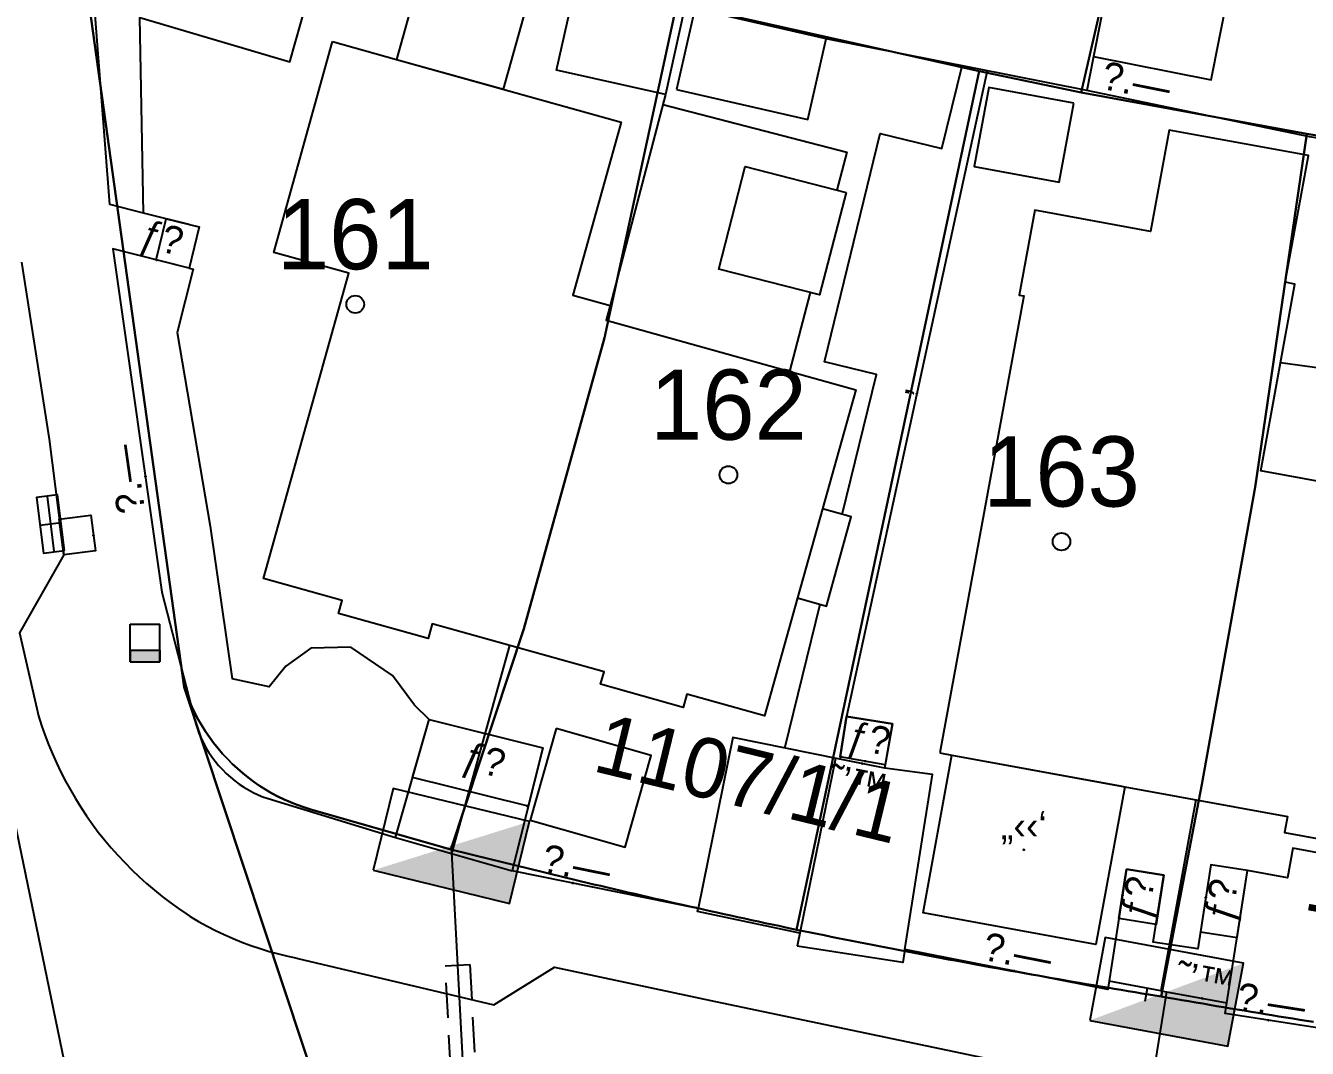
# Model space of a CAD drawing. Header units: metres. Extents: x 218299 to 220222, y 572714 to 574340.
# Drawn here: x 218782.01 to 218818.5, y 573361.94 to 573391.07 of the extents above; entities that cross this region are included whole.
import ezdxf
from ezdxf.enums import TextEntityAlignment as Align

# ---------------------------------------------------------------- set-up
doc = ezdxf.new("R2010")
doc.units = ezdxf.units.M
doc.header["$MEASUREMENT"] = 0
doc.linetypes.add('DASH15', pattern=[1.5, 1, -0.5])
for name, color, linetype in [('1602', 44, 'Continuous'), ('1603', 44, 'Continuous'), ('6151', 102, 'CABLEUNDEXIST03'), ('6261', 7, 'Continuous'), ('6701', 7, 'DASH15'), ('A_POINTS', 2, 'Continuous'), ('M2200', 253, 'Continuous'), ('M2207', 253, 'Continuous'), ('M2401', 7, 'Continuous'), ('M2404', 7, 'Continuous'), ('M2407', 253, 'Continuous'), ('M2408', 253, 'Continuous'), ('M2412', 253, 'Continuous'), ('M2420', 253, 'Continuous'), ('M2601', 253, 'Continuous'), ('M2602', 253, 'Continuous'), ('M2605', 253, 'Continuous'), ('M2612', 253, 'Continuous'), ('M4903', 253, 'Continuous'), ('M5235', 253, 'Continuous'), ('M5250', 253, 'Continuous')]:
    doc.layers.add(name, color=color, linetype=linetype)
doc.styles.add('HEBTXT', font='HEBTXT')
doc.styles.add('MAVAT_HEBTXT', font='HEBTXT')
doc.linetypes.add('CABLEUNDEXIST03', pattern='A,3.5,[222,elecad.shx,S=0.01,R=0,X=0,Y=0],1.5', length=5)

# ---------------------------------------------------------------- blocks, each defined once
blk = doc.blocks.new('6261')
blk.add_lwpolyline([(-2, -1.2), (2, -1.2), (2, 1.2), (-2, 1.2)], close=True)
at = {"color": 0}
blk.add_solid([(2, 1.2), (-2, -1.2), (2, -1.2)], dxfattribs=at)
at = {"color": 0, "style": 'HEBTXT'}
blk.add_attdef('PIL_NAME', (2.689, 2.418), '', height=1.7, dxfattribs=at)
at = {"style": 'HEBTXT'}
blk.add_attdef('CAMUT_MONIM', (2.489, 0.218), '', height=1.7, dxfattribs=at)
at = {"color": 0, "style": 'HEBTXT', "flags": 1}
for tag, p in [('TYPE', (2.585, -1.773)), ('MAP_TYPE', (2.689, -3.782))]:
    blk.add_attdef(tag, p, '', height=1.7, dxfattribs=at)
blk = doc.blocks.new('1603')
at = {"layer": 'A_POINTS'}
blk.add_circle((0, 0), 0.25, dxfattribs=at)
at = {"color": 0, "style": 'HEBTXT'}
blk.add_attdef('PARCEL_NUM', text='', height=2, dxfattribs=at).set_placement((0, 1), align=Align.CENTER)
at = {"color": 0, "style": 'HEBTXT', "flags": 1}
blk.add_attdef('LOT_NUM', text='', height=2, dxfattribs=at).set_placement((0, -2.5), align=Align.CENTER)
blk = doc.blocks.new('M2601')
blk.add_circle((0, 0), 0.025)
at = {"style": 'MAVAT_HEBTXT'}
blk.add_attdef('NAME', text='', height=0.8, dxfattribs=at).set_placement((0, 1.592), align=Align.MIDDLE)
blk = doc.blocks.new('M2605')
blk.add_circle((0, 0), 0.025)
at = {"style": 'MAVAT_HEBTXT'}
blk.add_attdef('NAME', text='', height=0.8, dxfattribs=at).set_placement((0, 1.592), align=Align.MIDDLE)
blk = doc.blocks.new('M2612')
blk.add_circle((0, 0), 0.025)
at = {"style": 'MAVAT_HEBTXT'}
blk.add_attdef('NAME', text='', height=0.8, dxfattribs=at).set_placement((0, 1.592), align=Align.MIDDLE)
blk = doc.blocks.new('M2207')
blk.add_circle((0, 0), 0.025)
at = {"style": 'MAVAT_HEBTXT'}
blk.add_attdef('NAME', text='', height=0.8, dxfattribs=at).set_placement((0, 1.592), align=Align.MIDDLE)
blk = doc.blocks.new('M2412')
blk.add_circle((0, 0), 0.025)
at = {"style": 'MAVAT_HEBTXT'}
blk.add_attdef('NAME', text='', height=0.8, dxfattribs=at).set_placement((0, 1.592), align=Align.MIDDLE)
blk = doc.blocks.new('M5250')
blk.add_circle((0, 0), 0.025)
at = {"style": 'MAVAT_HEBTXT'}
blk.add_attdef('NAME', text='', height=0.8, dxfattribs=at).set_placement((0, 1.25), align=Align.MIDDLE)
blk = doc.blocks.new('M4903')
blk.add_lwpolyline([(-1.602, -0.586), (1.602, -0.586), (1.602, 0.625), (-1.602, 0.625)], close=True)
for points in [[(-1.57, 0), (1.57, 0)], [(0, 0.625), (0, -0.586)]]:
    blk.add_lwpolyline(points)
at = {"style": 'MAVAT_HEBTXT', "flags": 1}
for tag, p in [('MARK', (0, 1.875)), ('IL', (0, -6.973))]:
    blk.add_attdef(tag, text='', height=0.8, dxfattribs=at).set_placement(p, align=Align.MIDDLE)
at = {"style": 'MAVAT_HEBTXT'}
for tag, p in [('HEIGHT', (0, -1.837)), ('NAME', (0, -4.405))]:
    blk.add_attdef(tag, text='', height=0.8, dxfattribs=at).set_placement(p, align=Align.MIDDLE)
blk = doc.blocks.new('*U89')
at = {"linetype": 'Continuous'}
for p, q in [((-0.845, 0), (-0.845, -0.663)), ((0.845, 0), (0.845, -0.663))]:
    blk.add_line(p, q, dxfattribs=at)
blk.add_solid([(-0.845, 0), (-0.845, -0.663), (0.845, -0.663)], dxfattribs=at)
at = {"linetype": 'Continuous', "extrusion": (0, 0, -1)}
blk.add_solid([(0.845, 0), (-0.845, 0), (-0.845, -0.663)], dxfattribs=at)
blk = doc.blocks.new('M5235')
for points in [[(-0.845, 1.471), (0.845, 1.471)], [(-0.845, -0.663), (-0.845, 1.471)], [(0.845, -0.663), (0.845, 1.471)], [(-0.845, 0), (0.845, 0)], [(-0.845, -0.663), (0.845, -0.663)]]:
    blk.add_lwpolyline(points)
at = {"linetype": 'Continuous'}
blk.add_blockref('*U89', (0, 0), dxfattribs=at)
at = {"style": 'MAVAT_HEBTXT', "flags": 1}
for tag, p in [('MARK', (0, 2.721)), ('HEIGHT', (0, -1.915)), ('NAME', (0, -4.483))]:
    blk.add_attdef(tag, text='', height=0.8, dxfattribs=at).set_placement(p, align=Align.MIDDLE)
blk = doc.blocks.new('111')
at = {"layer": 'M2200'}
for points in [[(218808.779, 573409.239, 571.708), (218806.914, 573399.804, 571.633), (218814.035, 573398.396, 572.308), (218812.412, 573390.185, 572.233), (218815.764, 573389.522, 572.158), (218816.239, 573391.925, 572.233), (218819.985, 573391.185, 572.158), (218821.312, 573397.897, 571.895), (218823.009, 573406.482, 571.558), (218823.009, 573406.482, 571.558), (218820.76, 573406.927, 571.633), (218820.76, 573406.927, 571.633), (218820.852, 573407.395, 571.633), (218820.852, 573407.395, 571.633), (218818.223, 573407.915, 571.633), (218818.223, 573407.915, 571.633), (218818.119, 573407.385, 571.633), (218818.119, 573407.385, 571.633), (218813.301, 573408.337, 571.633), (218813.386, 573408.766, 571.633), (218810.988, 573409.24, 571.633), (218810.904, 573408.818, 571.633)], [(218790.748, 573390.613, 570.958), (218792.565, 573390.106, 571.158), (218798.961, 573388.32, 571.858), (218797.585, 573383.393, 570.883), (218798.654, 573383.094, 570.808), (218798.538, 573382.679, 570.958), (218805.641, 573380.696, 569.758), (218804.694, 573377.305, 569.758), (218803.986, 573374.77, 569.758), (218803.049, 573371.414, 569.758), (218800.838, 573372.032, 569.758), (218800.732, 573371.654, 569.608), (218798.376, 573372.312, 569.608), (218798.475, 573372.665, 569.608), (218793.581, 573374.031, 569.833), (218793.465, 573373.616, 569.833), (218790.917, 573374.327, 569.833), (218791.021, 573374.701, 569.833), (218788.779, 573375.327, 569.833), (218791.205, 573384.015, 571.033), (218789.072, 573384.611, 571.033)], [(218808.039, 573370.357, 570.133), (218808.383, 573370.294, 570.128), (218813.171, 573369.415, 570.056), (218813.303, 573369.391, 570.054), (218817.938, 573368.541, 569.983), (218817.854, 573368.087, 569.983), (218820.237, 573367.65, 569.983), (218820.315, 573368.075, 569.983), (218822.337, 573367.704, 569.983), (218824.066, 573377.13, 569.833), (218817.176, 573378.394, 574.783), (218818.151, 573383.708, 575.233), (218817.87, 573383.76, 575.233), (218818.532, 573387.367, 573.883), (218814.571, 573388.094, 573.958), (218814.041, 573385.209, 574.783), (218810.744, 573385.814, 574.708), (218810.3, 573383.393, 574.633), (218810.426, 573383.37, 574.633)]]:
    blk.add_polyline3d(points, close=True, dxfattribs=at)
at = {"layer": 'M2207'}
for points in [[(218792.565, 573390.106, 569.983), (218795.61, 573389.256, 569.983), (218796.332, 573391.843, 569.983), (218793.288, 573392.693, 569.983), (218792.565, 573390.106, 569.983)], [(218797.66, 573392.21, 569.908), (218800.76, 573391.52, 569.908), (218800.224, 573389.111, 569.683), (218797.124, 573389.802, 569.683), (218797.66, 573392.21, 569.908)], [(218800.542, 573389.247, 569.983), (218804.279, 573388.398, 569.983), (218804.802, 573390.697, 569.983), (218801.064, 573391.546, 569.983), (218800.542, 573389.247, 569.983)], [(218811.852, 573388.856, 570.508), (218809.431, 573389.302, 570.508), (218809.017, 573387.056, 570.358), (218811.438, 573386.61, 570.358), (218811.852, 573388.856, 570.508)], [(218805.367, 573386.32, 569.383), (218804.615, 573383.398, 569.383), (218801.746, 573384.137, 569.233), (218802.497, 573387.058, 569.233), (218805.367, 573386.32, 569.383)], [(218803.986, 573374.77, 569.833), (218804.808, 573374.54, 569.533), (218805.516, 573377.076, 569.533), (218804.694, 573377.305, 569.833), (218803.986, 573374.77, 569.833)], [(218797.116, 573371.047, 569.083), (218796.375, 573368.438, 569.083), (218799.076, 573367.671, 569.083), (218799.817, 573370.28, 569.083), (218797.116, 573371.047, 569.083)], [(218808.383, 573370.294, 570.128), (218813.303, 573369.391, 570.054), (218812.48, 573364.903, 569.904), (218807.56, 573365.803, 569.978), (218808.383, 573370.294, 570.128)]]:
    blk.add_polyline3d(points, close=True, dxfattribs=at)
at = {"layer": 'M2401'}
blk.add_polyline3d([(218781.886, 573384.33, 566.523), (218782.673, 573379.292, 566.343), (218783.095, 573375.999, 566.193), (218781.83, 573373.777, 565.968), (218782.371, 573371.415, 565.893), (218782.459, 573371.141, 565.885), (218782.554, 573370.869, 565.877), (218782.656, 573370.599, 565.868), (218782.766, 573370.333, 565.86), (218782.884, 573370.07, 565.851), (218783.008, 573369.811, 565.842), (218783.14, 573369.554, 565.834), (218783.279, 573369.302, 565.825), (218783.425, 573369.054, 565.816), (218783.577, 573368.809, 565.807), (218783.737, 573368.569, 565.798), (218783.903, 573368.334, 565.789), (218784.075, 573368.103, 565.78), (218784.254, 573367.877, 565.771), (218784.439, 573367.657, 565.762), (218784.63, 573367.441, 565.753), (218784.827, 573367.231, 565.744), (218785.029, 573367.026, 565.735), (218785.238, 573366.827, 565.726), (218785.452, 573366.634, 565.717), (218785.671, 573366.447, 565.707), (218785.895, 573366.266, 565.698), (218786.124, 573366.092, 565.689), (218786.358, 573365.924, 565.681), (218786.596, 573365.762, 565.672), (218786.695, 573365.698, 565.668), (218786.931, 573365.558, 565.668), (218787.171, 573365.426, 565.668), (218787.414, 573365.301, 565.668), (218787.662, 573365.183, 565.668), (218787.912, 573365.072, 565.668), (218788.166, 573364.969, 565.668), (218788.423, 573364.873, 565.668), (218788.682, 573364.785, 565.668), (218788.944, 573364.704, 565.668), (218789.208, 573364.631, 565.668), (218789.474, 573364.565, 565.668), (218789.741, 573364.508, 565.668), (218789.757, 573364.505, 565.668), (218795.339, 573363.18, 565.743), (218797.066, 573364.25, 565.893), (218801.649, 573363.281, 565.893), (218809.609, 573361.606, 566.043)], dxfattribs=at)
at = {"layer": 'M2404'}
blk.add_polyline3d([(218781.886, 573384.33, 566.523), (218782.673, 573379.292, 566.343), (218783.095, 573375.999, 566.193), (218781.83, 573373.777, 565.968), (218782.371, 573371.415, 565.893), (218782.459, 573371.141, 565.885), (218782.554, 573370.869, 565.877), (218782.656, 573370.599, 565.868), (218782.766, 573370.333, 565.86), (218782.884, 573370.07, 565.851), (218783.008, 573369.811, 565.842), (218783.14, 573369.554, 565.834), (218783.279, 573369.302, 565.825), (218783.425, 573369.054, 565.816), (218783.577, 573368.809, 565.807), (218783.737, 573368.569, 565.798), (218783.903, 573368.334, 565.789), (218784.075, 573368.103, 565.78), (218784.254, 573367.877, 565.771), (218784.439, 573367.657, 565.762), (218784.63, 573367.441, 565.753), (218784.827, 573367.231, 565.744), (218785.029, 573367.026, 565.735), (218785.238, 573366.827, 565.726), (218785.452, 573366.634, 565.717), (218785.671, 573366.447, 565.707), (218785.895, 573366.266, 565.698), (218786.124, 573366.092, 565.689), (218786.358, 573365.924, 565.681), (218786.596, 573365.762, 565.672), (218786.695, 573365.698, 565.668), (218786.931, 573365.558, 565.668), (218787.171, 573365.426, 565.668), (218787.414, 573365.301, 565.668), (218787.662, 573365.183, 565.668), (218787.912, 573365.072, 565.668), (218788.166, 573364.969, 565.668), (218788.423, 573364.873, 565.668), (218788.682, 573364.785, 565.668), (218788.944, 573364.704, 565.668), (218789.208, 573364.631, 565.668), (218789.474, 573364.565, 565.668), (218789.741, 573364.508, 565.668), (218789.757, 573364.505, 565.668), (218795.339, 573363.18, 565.743), (218797.066, 573364.25, 565.893), (218801.649, 573363.281, 565.893), (218809.609, 573361.606, 566.043)], dxfattribs=at)
at = {"layer": 'M2407'}
for points in [[(218785.365, 573385.732, 567.273), (218785.262, 573391.3, 567.243), (218789.526, 573390.038, 567.213), (218790.337, 573392.895, 567.213), (218788.739, 573393.343, 567.183)], [(218805.255, 573377.149, 567.274), (218806.231, 573381.136, 567.274), (218804.751, 573381.498, 567.274), (218806.34, 573387.995, 567.424), (218808.096, 573387.566, 567.424), (218808.673, 573389.925, 567.424)], [(218800.149, 573388.827, 567.432), (218805.388, 573387.461, 567.573), (218805.108, 573386.386, 567.547)], [(218786.658, 573384.166, 567.348), (218786.774, 573384.137, 567.348), (218786.323, 573382.331, 567.423), (218787.262, 573376.811, 567.423), (218787.887, 573372.466, 567.348)], [(218804.346, 573383.467, 567.477), (218803.76, 573381.221, 567.423)], [(218826.946, 573380.201, 567.485), (218817.739, 573381.461, 567.485)], [(218803.627, 573370.493, 567.274), (218804.63, 573374.59, 567.274)], [(218793.492, 573371.308, 567.123), (218793.083, 573371.713, 567.211), (218792.453, 573372.562, 567.286), (218791.266, 573373.369, 567.286), (218790.13, 573373.336, 567.286), (218789.418, 573372.83, 567.286), (218788.942, 573372.238, 567.286), (218787.887, 573372.466, 567.348)], [(218819.689, 573367.75, 567.33), (218819.618, 573367.362, 567.33), (218818.092, 573367.642, 567.33), (218817.938, 573366.801, 567.33), (218816.802, 573367.009, 567.255)]]:
    blk.add_polyline3d(points, dxfattribs=at)
at = {"layer": 'M2408'}
for points in [[(218804.051, 573365.22, 566.13), (218801.136, 573365.842, 566.13), (218801.154, 573365.926, 566.13)], [(218807.043, 573364.755, 566.205), (218806.984, 573364.383, 566.205), (218803.978, 573364.857, 566.13)]]:
    blk.add_polyline3d(points, dxfattribs=at)
at = {"layer": 'M2412'}
for points in [[(218786.95, 573385.336, 567.273), (218786.658, 573384.166, 567.348), (218785.718, 573384.401, 566.823), (218786.01, 573385.571, 566.823)], [(218793.492, 573371.308, 567.123), (218796.73, 573370.5, 567.123), (218796.314, 573368.837, 566.148), (218793.022, 573369.659, 566.148), (218793.492, 573371.308, 567.123)], [(218805.377, 573371.392, 567.405), (218806.693, 573371.187, 567.405), (218806.485, 573370.021, 566.43), (218805.199, 573370.248, 566.43)], [(218815.46, 573365.258, 566.355), (218816.504, 573365.095, 566.355), (218816.802, 573367.009, 567.255), (218815.758, 573367.172, 567.255), (218815.46, 573365.258, 566.355)], [(218813.353, 573367.042, 567.255), (218814.414, 573366.877, 567.255), (218814.195, 573365.471, 566.28), (218813.134, 573365.636, 566.28), (218813.353, 573367.042, 567.255)]]:
    blk.add_polyline3d(points, close=True, dxfattribs=at)
at = {"layer": 'M2420', "linetype": 'Continuous', "lineweight": -3}
blk.add_lwpolyline([(218783.174, 573361.274), (218779.13, 573380.822), (218778.092, 573390.164), (218778.092, 573404.005), (218778.789, 573430.643)], dxfattribs=at)
at = {"layer": 'M2601'}
blk.add_polyline3d([(218809.389, 573389.782, 568.848), (218805.377, 573371.392, 569.298)], dxfattribs=at)
at = {"layer": 'M2602'}
for points in [[(218800.224, 573389.111, 569.448), (218798.654, 573383.094, 569.448)], [(218795.784, 573373.416, 568.661), (218794.129, 573367.492, 568.757)], [(218805.063, 573370.201, 566.637), (218803.978, 573364.857, 566.43)], [(218815.325, 573369.02, 568.68), (218814.327, 573363.582, 568.68), (218812.856, 573363.852, 568.68)], [(218792.534, 573367.946, 567.874), (218795.856, 573367.002, 567.874)], [(218813.881, 573363.29, 567.555), (218813.947, 573363.652, 567.555)], [(218814.327, 573363.582, 567.555), (218814.805, 573363.494, 567.555)]]:
    blk.add_polyline3d(points, dxfattribs=at)
at = {"layer": 'M2605'}
for points in [[(218786.665, 573385.407, 567.273), (218785.365, 573385.732, 567.273), (218784.402, 573385.972, 567.273), (218783.895, 573392.609, 567.243)], [(218812.22, 573389.217, 568.548), (218804.802, 573390.697, 568.698)], [(218812.412, 573390.185, 569.13), (218812.22, 573389.217, 569.124)], [(218878.25, 573385.197, 568.38), (218869.474, 573384.502, 568.53), (218865.193, 573384.38, 568.68), (218855.539, 573384.417, 568.68), (218846.901, 573384.662, 568.755), (218844.413, 573384.891, 568.68), (218832.885, 573385.794, 568.68), (218826.237, 573386.621, 568.68), (218818.561, 573387.904, 568.98), (218812.22, 573389.217, 569.125)], [(218786.665, 573385.407, 567.273), (218786.95, 573385.336, 567.273), (218786.658, 573384.166, 567.348), (218784.49, 573384.708, 567.348), (218785.887, 573374.93, 567.348), (218786.803, 573371.363, 567.348), (218786.841, 573371.215, 567.31), (218786.886, 573371.068, 567.274), (218786.939, 573370.923, 567.24), (218786.998, 573370.781, 567.209), (218787.066, 573370.642, 567.179), (218787.14, 573370.505, 567.152), (218787.221, 573370.372, 567.128), (218787.308, 573370.243, 567.106), (218787.402, 573370.118, 567.086), (218787.502, 573369.997, 567.069), (218787.608, 573369.881, 567.055), (218787.719, 573369.77, 567.043), (218787.836, 573369.664, 567.034), (218787.958, 573369.565, 567.028), (218788.084, 573369.47, 567.024), (218788.215, 573369.383, 567.023), (218788.35, 573369.301, 567.025), (218788.489, 573369.226, 567.03), (218788.631, 573369.158, 567.037), (218788.775, 573369.096, 567.047), (218788.784, 573369.093, 567.048), (218792.534, 573367.946, 567.048), (218793.492, 573371.308, 567.123), (218796.73, 573370.5, 567.123)], [(218813.353, 573367.042, 567.705), (218812.82, 573363.617, 567.705), (218807.043, 573364.755, 567.705), (218807.831, 573369.746, 567.555), (218806.469, 573369.926, 567.555), (218806.693, 573371.187, 567.405), (218805.377, 573371.392, 567.405), (218805.187, 573370.176, 567.274)], [(218805.187, 573370.176, 567.274), (218802.143, 573370.794, 567.274), (218801.154, 573365.926, 567.124), (218795.856, 573367.002, 567.274)], [(218796.73, 573370.5, 567.151), (218795.856, 573367.002, 567.274)], [(218826.262, 573366.353, 567.405), (218822.174, 573366.989, 567.405), (218821.414, 573362.114, 567.255), (218816.167, 573362.932, 567.255), (218816.802, 573367.009, 567.255), (218815.758, 573367.172, 567.255), (218815.385, 573364.772, 567.255), (218814.117, 573364.97, 567.255), (218814.414, 573366.877, 567.255), (218813.353, 573367.042, 567.255)]]:
    blk.add_polyline3d(points, dxfattribs=at)
at = {"layer": 'M2612'}
for points in [[(218806.469, 573369.926, 568.305), (218805.187, 573370.176, 568.305)], [(218814.805, 573363.494, 567.555), (218816.214, 573363.236, 567.555)]]:
    blk.add_polyline3d(points, dxfattribs=at)
at = {"layer": 'M5250'}
blk.add_polyline3d([(218782.965, 573377.015, 566.239), (218783.866, 573377.131, 566.239), (218783.996, 573376.114, 566.239), (218783.095, 573375.999, 566.193), (218782.965, 573377.015, 566.239)], dxfattribs=at)
at = {"layer": 'M2207'}
ref = blk.add_blockref('M2207', (218810.431, 573367.598), dxfattribs=dict(at, xscale=0.5, yscale=0.5, zscale=0.5))
ref.add_attrib('NAME', '„‹‹‘', dxfattribs={"layer": '0', "height": 0.8, "style": 'MAVAT_HEBTXT'}).set_placement((218810.431, 573368.223), align=Align.MIDDLE)
at = {"layer": 'M2412'}
ref = blk.add_blockref('M2412', (218785.733, 573384.397), dxfattribs=dict(at, xscale=0.5, yscale=0.5, zscale=0.5))
ref.add_attrib('NAME', 'ƒ\x8e', dxfattribs={"layer": '0', "height": 0.8, "rotation": 345.9846, "style": 'MAVAT_HEBTXT'}).set_placement((218785.866, 573384.931), align=Align.MIDDLE)
ref = blk.add_blockref('M2412', (218805.913, 573370.122), dxfattribs=dict(at, xscale=0.5, yscale=0.5, zscale=0.5))
ref.add_attrib('NAME', 'ƒ\x8e', dxfattribs={"layer": '0', "height": 0.8, "rotation": 350.0136, "style": 'MAVAT_HEBTXT'}).set_placement((218806.008, 573370.664), align=Align.MIDDLE)
ref = blk.add_blockref('M2412', (218796.287, 573368.844), dxfattribs=dict(at, xscale=0.5, yscale=0.5, zscale=0.5))
ref.add_attrib('NAME', 'ƒ\x8e', dxfattribs={"layer": '0', "height": 0.8, "rotation": 345.9846, "style": 'MAVAT_HEBTXT'}).set_placement((218795.036, 573370.059), align=Align.MIDDLE)
ref = blk.add_blockref('M2412', (218813.239, 573366.306), dxfattribs=dict(at, xscale=0.5, yscale=0.5, zscale=0.5))
ref.add_attrib('NAME', 'ƒ\x8e', dxfattribs={"layer": '0', "height": 0.8, "rotation": 81.1474, "style": 'MAVAT_HEBTXT'}).set_placement((218813.782, 573366.222), align=Align.MIDDLE)
ref = blk.add_blockref('M2412', (218815.612, 573366.236), dxfattribs=dict(at, xscale=0.5, yscale=0.5, zscale=0.5))
ref.add_attrib('NAME', 'ƒ\x8e', dxfattribs={"layer": '0', "height": 0.8, "rotation": 81.1474, "style": 'MAVAT_HEBTXT'}).set_placement((218816.156, 573366.151), align=Align.MIDDLE)
at = {"layer": 'M2601'}
ref = blk.add_blockref('M2601', (218807.383, 573380.587), dxfattribs=dict(at, xscale=0.5, yscale=0.5, zscale=0.5))
ref.add_attrib('NAME', '‚', dxfattribs={"layer": '0', "height": 0.8, "rotation": 77.6932, "style": 'MAVAT_HEBTXT'}).set_placement((218806.845, 573380.704), align=Align.MIDDLE)
at = {"layer": 'M2605'}
ref = blk.add_blockref('M2605', (218813.532, 573388.945), dxfattribs=dict(at, xscale=0.5, yscale=0.5, zscale=0.5))
ref.add_attrib('NAME', '\x9a.—', dxfattribs={"layer": '0', "height": 0.8, "rotation": 348.7199, "style": 'MAVAT_HEBTXT'}).set_placement((218813.64, 573389.485), align=Align.MIDDLE)
ref = blk.add_blockref('M2605', (218785.416, 573378.226), dxfattribs=dict(at, xscale=0.5, yscale=0.5, zscale=0.5))
ref.add_attrib('NAME', '\x9a.—', dxfattribs={"layer": '0', "height": 0.8, "rotation": 98.1305, "style": 'MAVAT_HEBTXT'}).set_placement((218784.872, 573378.148), align=Align.MIDDLE)
ref = blk.add_blockref('M2605', (218797.591, 573366.649), dxfattribs=dict(at, xscale=0.5, yscale=0.5, zscale=0.5))
ref.add_attrib('NAME', '\x9a.—', dxfattribs={"layer": '0', "height": 0.8, "rotation": 348.5175, "style": 'MAVAT_HEBTXT'}).set_placement((218797.701, 573367.188), align=Align.MIDDLE)
ref = blk.add_blockref('M2605', (218810.151, 573364.143), dxfattribs=dict(at, xscale=0.5, yscale=0.5, zscale=0.5))
ref.add_attrib('NAME', '\x9a.—', dxfattribs={"layer": '0', "height": 0.8, "rotation": 348.8512, "style": 'MAVAT_HEBTXT'}).set_placement((218810.257, 573364.682), align=Align.MIDDLE)
ref = blk.add_blockref('M2605', (218817.396, 573362.74), dxfattribs=dict(at, xscale=0.5, yscale=0.5, zscale=0.5))
ref.add_attrib('NAME', '\x9a.—', dxfattribs={"layer": '0', "height": 0.8, "rotation": 351.1474, "style": 'MAVAT_HEBTXT'}).set_placement((218817.48, 573363.284), align=Align.MIDDLE)
at = {"layer": 'M2612'}
ref = blk.add_blockref('M2612', (218805.828, 573370.051), dxfattribs=dict(at, xscale=0.5, yscale=0.5, zscale=0.5))
ref.add_attrib('NAME', '˜’™', dxfattribs={"layer": '0', "height": 0.8, "rotation": 348.9734, "style": 'MAVAT_HEBTXT'}).set_placement((218805.723, 573369.511), align=Align.MIDDLE)
ref = blk.add_blockref('M2612', (218815.51, 573363.365), dxfattribs=dict(at, xscale=0.5, yscale=0.5, zscale=0.5))
ref.add_attrib('NAME', '˜’™', dxfattribs={"layer": '0', "height": 0.8, "rotation": 349.6044, "style": 'MAVAT_HEBTXT'}).set_placement((218815.609, 573363.906), align=Align.MIDDLE)
at = {"layer": 'M4903', "xscale": 0.4999999999999999, "yscale": 0.4999999999999999, "zscale": 0.4999999999999999, "rotation": 97.18204472423429}
blk.add_blockref('M4903', (218782.724, 573376.879, 566.193), dxfattribs=at)
at = {"layer": 'M5235', "xscale": 0.5, "yscale": 0.5, "zscale": 0.5}
blk.add_blockref('M5235', (218785.404, 573373.286, 566.086), dxfattribs=at)
at = {"layer": 'M5250', "xscale": 0.5, "yscale": 0.5, "zscale": 0.5}
blk.add_blockref('M5250', (218783.94, 573376.546, 566.239), dxfattribs=at)

msp = doc.modelspace()

# ---------------------------------------------------------------- linework, layer by layer
at = {"layer": '1602'}
for points in [[(218826.4, 573411.9), (218822.73, 573387.28), (218818.49, 573387.99), (218812.06, 573389.16), (218814.3, 573398.92)], [(218814.3, 573398.92), (218812.06, 573389.16), (218809.16, 573389.77), (218801.15, 573391.57)], [(218783.06, 573397.14), (218786.521, 573372.226), (218794.44, 573348.34)], [(218800.55, 573391.7), (218798.49, 573382.18), (218796.19, 573373.89), (218794.11, 573367.61), (218790.126, 573368.744), (218789.9238, 573368.8077), (218789.7355, 573368.875), (218789.5498, 573368.9492), (218789.367, 573369.0303), (218789.1873, 573369.118), (218789.0109, 573369.2124), (218788.8382, 573369.3132), (218788.6694, 573369.4204), (218788.5046, 573369.5337), (218788.3441, 573369.6531), (218788.1882, 573369.7783), (218788.037, 573369.9092), (218787.8907, 573370.0456), (218787.7497, 573370.1873), (218787.6139, 573370.3342), (218787.4837, 573370.486), (218787.3592, 573370.6425), (218787.2406, 573370.8035), (218787.128, 573370.9688), (218787.0216, 573371.1381), (218786.9216, 573371.3113), (218786.828, 573371.488), (218786.7411, 573371.6681), (218786.6608, 573371.8513), (218786.5874, 573372.0374), (218786.521, 573372.226), (218783.06, 573397.14)], [(218801.15, 573391.57), (218809.16, 573389.77), (218803.96, 573365.32), (218803.6535, 573365.3852), (218803.4579, 573365.427), (218803.2624, 573365.4689), (218803.0669, 573365.511), (218802.8714, 573365.5532), (218802.6759, 573365.5956), (218802.4805, 573365.6382), (218802.2851, 573365.6809), (218802.0897, 573365.7237), (218801.8944, 573365.7667), (218801.6991, 573365.8099), (218801.5039, 573365.8532), (218801.3087, 573365.8966), (218801.1135, 573365.9402), (218800.9183, 573365.984), (218800.7232, 573366.0279), (218800.5281, 573366.0719), (218800.333, 573366.1161), (218800.138, 573366.1605), (218799.943, 573366.205), (218799.7481, 573366.2496), (218799.5532, 573366.2944), (218799.3583, 573366.3394), (218799.1634, 573366.3845), (218798.9686, 573366.4298), (218798.7738, 573366.4752), (218798.5791, 573366.5207), (218798.3844, 573366.5664), (218798.1897, 573366.6123), (218797.9951, 573366.6583), (218797.8005, 573366.7045), (218797.6059, 573366.7508), (218797.4114, 573366.7972), (218797.2169, 573366.8438), (218797.0224, 573366.8906), (218796.828, 573366.9375), (218796.6336, 573366.9846), (218796.4393, 573367.0318), (218796.245, 573367.0791), (218796.0507, 573367.1267), (218795.8565, 573367.1743), (218795.6623, 573367.2221), (218795.4681, 573367.2701), (218795.274, 573367.3182), (218795.0799, 573367.3665), (218794.8858, 573367.4149), (218794.6918, 573367.4634), (218794.4978, 573367.5121), (218794.3039, 573367.561), (218794.11, 573367.61), (218796.19, 573373.89), (218798.49, 573382.18), (218800.55, 573391.7)], [(218818.68, 573362.6959), (218818.4824, 573362.7272), (218818.2849, 573362.7587), (218818.0874, 573362.7903), (218817.89, 573362.8221), (218817.6925, 573362.854), (218817.4951, 573362.8861), (218817.2977, 573362.9183), (218817.1004, 573362.9507), (218816.903, 573362.9832), (218816.7057, 573363.0159), (218816.5084, 573363.0487), (218816.3112, 573363.0817), (218816.1139, 573363.1149), (218815.9167, 573363.1482), (218815.7196, 573363.1816), (218815.5224, 573363.2152), (218815.3253, 573363.249), (218815.1282, 573363.2829), (218814.9311, 573363.3169), (218814.734, 573363.3511), (218814.537, 573363.3855), (218814.34, 573363.42), (218815.5, 573369.46), (218817.02, 573377.92), (218818.49, 573387.99), (218822.73, 573387.28)], [(218794.44, 573348.34), (218786.521, 573372.226), (218786.5874, 573372.0374), (218786.6608, 573371.8513), (218786.7411, 573371.6681), (218786.828, 573371.488), (218786.9216, 573371.3113), (218787.0216, 573371.1381), (218787.128, 573370.9688), (218787.2406, 573370.8035), (218787.3592, 573370.6425), (218787.4837, 573370.486), (218787.6139, 573370.3342), (218787.7497, 573370.1873), (218787.8907, 573370.0456), (218788.037, 573369.9092), (218788.1882, 573369.7783), (218788.3441, 573369.6531), (218788.5046, 573369.5337), (218788.6694, 573369.4204), (218788.8382, 573369.3132), (218789.0109, 573369.2124), (218789.1873, 573369.118), (218789.367, 573369.0303), (218789.5498, 573368.9492), (218789.7355, 573368.875), (218789.9238, 573368.8077), (218790.126, 573368.744), (218794.11, 573367.61), (218794.3039, 573367.561), (218794.4978, 573367.5121), (218794.6918, 573367.4634), (218794.8858, 573367.4149), (218795.0799, 573367.3665), (218795.274, 573367.3182), (218795.4681, 573367.2701), (218795.6623, 573367.2221), (218795.8565, 573367.1743), (218796.0507, 573367.1267), (218796.245, 573367.0791), (218796.4393, 573367.0318), (218796.6336, 573366.9846), (218796.828, 573366.9375), (218797.0224, 573366.8906), (218797.2169, 573366.8438), (218797.4114, 573366.7972), (218797.6059, 573366.7508), (218797.8005, 573366.7045), (218797.9951, 573366.6583), (218798.1897, 573366.6123), (218798.3844, 573366.5664), (218798.5791, 573366.5207), (218798.7738, 573366.4752), (218798.9686, 573366.4298), (218799.1634, 573366.3845), (218799.3583, 573366.3394), (218799.5532, 573366.2944), (218799.7481, 573366.2496), (218799.943, 573366.205), (218800.138, 573366.1605), (218800.333, 573366.1161), (218800.5281, 573366.0719), (218800.7232, 573366.0279), (218800.9183, 573365.984), (218801.1135, 573365.9402), (218801.3087, 573365.8966), (218801.5039, 573365.8532), (218801.6991, 573365.8099), (218801.8944, 573365.7667), (218802.0897, 573365.7237), (218802.2851, 573365.6809), (218802.4805, 573365.6382), (218802.6759, 573365.5956), (218802.8714, 573365.5532), (218803.0669, 573365.511), (218803.2624, 573365.4689), (218803.4579, 573365.427), (218803.6535, 573365.3852), (218803.96, 573365.32), (218804.156, 573365.2801), (218804.352, 573365.2403), (218804.548, 573365.2006), (218804.7441, 573365.1612), (218804.9402, 573365.1218), (218805.1363, 573365.0827), (218805.3324, 573365.0436), (218805.5286, 573365.0048), (218805.7248, 573364.966), (218805.9211, 573364.9275), (218806.1174, 573364.889), (218806.3137, 573364.8508), (218806.51, 573364.8127), (218806.7064, 573364.7747), (218806.9028, 573364.7369), (218807.0992, 573364.6992), (218807.2956, 573364.6617), (218807.4921, 573364.6243), (218807.6886, 573364.5871), (218807.8852, 573364.5501), (218808.0817, 573364.5132), (218808.2783, 573364.4764), (218808.4749, 573364.4398), (218808.6716, 573364.4034), (218808.8683, 573364.3671), (218809.065, 573364.3309), (218809.2617, 573364.2949), (218809.4585, 573364.2591), (218809.6553, 573364.2234), (218809.8521, 573364.1879), (218810.0489, 573364.1525), (218810.2458, 573364.1173), (218810.4427, 573364.0822), (218810.6396, 573364.0472), (218810.8366, 573364.0125), (218811.0336, 573363.9778), (218811.2306, 573363.9434), (218811.4276, 573363.9091), (218811.6247, 573363.8749), (218811.8217, 573363.8409), (218812.0189, 573363.807), (218812.216, 573363.7733), (218812.4132, 573363.7397), (218812.6104, 573363.7063), (218812.8076, 573363.6731), (218813.0048, 573363.64), (218813.2021, 573363.607), (218813.3994, 573363.5742), (218813.5967, 573363.5416), (218813.794, 573363.5091), (218813.9914, 573363.4767), (218814.34, 573363.42), (218814.537, 573363.3855), (218814.734, 573363.3511), (218814.9311, 573363.3169), (218815.1282, 573363.2829), (218815.3253, 573363.249), (218815.5224, 573363.2152), (218815.7196, 573363.1816), (218815.9167, 573363.1482), (218816.1139, 573363.1149), (218816.3112, 573363.0817), (218816.5084, 573363.0487), (218816.7057, 573363.0159), (218816.903, 573362.9832), (218817.1004, 573362.9507), (218817.2977, 573362.9183), (218817.4951, 573362.8861), (218817.6925, 573362.854), (218817.89, 573362.8221), (218818.0874, 573362.7903), (218818.2849, 573362.7587), (218818.4824, 573362.7272), (218818.68, 573362.6959)]]:
    msp.add_lwpolyline(points, dxfattribs=at)
msp.add_lwpolyline([(218803.96, 573365.32), (218809.16, 573389.77), (218812.06, 573389.16), (218818.49, 573387.99), (218817.02, 573377.92), (218815.5, 573369.46), (218814.34, 573363.42), (218813.9914, 573363.4767), (218813.794, 573363.5091), (218813.5967, 573363.5416), (218813.3994, 573363.5742), (218813.2021, 573363.607), (218813.0048, 573363.64), (218812.8076, 573363.6731), (218812.6104, 573363.7063), (218812.4132, 573363.7397), (218812.216, 573363.7733), (218812.0189, 573363.807), (218811.8217, 573363.8409), (218811.6247, 573363.8749), (218811.4276, 573363.9091), (218811.2306, 573363.9434), (218811.0336, 573363.9778), (218810.8366, 573364.0125), (218810.6396, 573364.0472), (218810.4427, 573364.0822), (218810.2458, 573364.1173), (218810.0489, 573364.1525), (218809.8521, 573364.1879), (218809.6553, 573364.2234), (218809.4585, 573364.2591), (218809.2617, 573364.2949), (218809.065, 573364.3309), (218808.8683, 573364.3671), (218808.6716, 573364.4034), (218808.4749, 573364.4398), (218808.2783, 573364.4764), (218808.0817, 573364.5132), (218807.8852, 573364.5501), (218807.6886, 573364.5871), (218807.4921, 573364.6243), (218807.2956, 573364.6617), (218807.0992, 573364.6992), (218806.9028, 573364.7369), (218806.7064, 573364.7747), (218806.51, 573364.8127), (218806.3137, 573364.8508), (218806.1174, 573364.889), (218805.9211, 573364.9275), (218805.7248, 573364.966), (218805.5286, 573365.0048), (218805.3324, 573365.0436), (218805.1363, 573365.0827), (218804.9402, 573365.1218), (218804.7441, 573365.1612), (218804.548, 573365.2006), (218804.352, 573365.2403), (218804.156, 573365.2801)], close=True, dxfattribs=at)
at = {"layer": '6151'}
for points in [[(218794.1268, 573367.7077), (218794.7754, 573355.3427), (218797.7775, 573355.2588), (218814.147, 573352.2515), (218814.882, 573351.4183), (218815, 573351.3243), (218815.3907, 573351.3263), (218815.4002, 573350.9765), (218815.3448, 573350.9781), (218815.3467, 573351.0483)], [(218814.495, 573363.5512), (218812.7758, 573352.8868), (218814.983, 573352.5093), (218815.0796, 573351.4183), (218815.0998, 573351.3804), (218815.4192, 573351.3817), (218815.435, 573350.8847), (218815.2846, 573350.8847), (218815.2767, 573351.0483)]]:
    msp.add_lwpolyline(points, dxfattribs=at)
at = {"layer": '6701'}
msp.add_lwpolyline([(218795.125, 573355.361), (218794.426, 573355.324), (218793.956, 573364.289), (218794.655, 573364.326)], close=True, dxfattribs=at)

# ---------------------------------------------------------------- block references
msp.add_blockref('111', (0, 0))
at = {"layer": '1603'}
for p, values in [((218791.3917, 573383.1299), {'PARCEL_NUM': '161'}), ((218802.0176, 573378.2754), {'PARCEL_NUM': '162'}), ((218811.5019, 573376.3723), {'PARCEL_NUM': '163'})]:
    msp.add_blockref('1603', p, dxfattribs=at).add_auto_attribs(values)
at = {"layer": '6261'}
ref = msp.add_blockref('6261', (218794.1268, 573367.7077), dxfattribs=dict(at, rotation=346.3399999998931))
ref.add_attrib('PIL_NAME', '1107/1/1', (218798.1062, 573369.8507), dxfattribs={"layer": '0', "color": 0, "height": 1.7, "rotation": 346.34, "style": 'HEBTXT'})
ref = msp.add_blockref('6261', (218814.495, 573363.5512), dxfattribs=dict(at, rotation=349.4499999998922))
ref.add_attrib('PIL_NAME', '1107/1/1', (218818.3522, 573365.907), dxfattribs={"layer": '0', "color": 0, "height": 1.7, "rotation": 349.45, "style": 'HEBTXT'})

doc.saveas('drawing.dxf')
